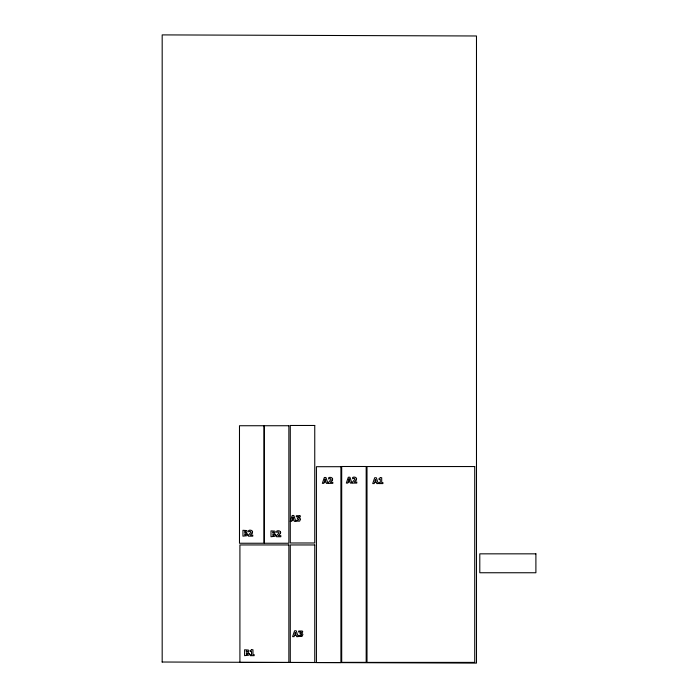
<?xml version="1.0" encoding="UTF-8"?>
<svg xmlns="http://www.w3.org/2000/svg" width="698" height="698" viewBox="0 0 698 698"><rect width="100%" height="100%" fill="white"/><g stroke="black" fill="none" stroke-linecap="round" stroke-linejoin="round"><path stroke-width="1.05" d="M252.275 532.967C253.522 530.62 250.32 529.45 248.61 530.55L248.61 531.824L250.102 531.3L251.027 532.146L248.462 535.2L248.462 536.16L252.772 536.16L252.772 535.052L250.294 535.052L252.275 532.967A2.277 2.277 0 0 0 252.484 531.553M280.334 533.551C281.582 531.195 278.38 530.026 276.67 531.126L276.67 532.408L278.162 531.885L279.087 532.731L276.521 535.785L276.521 536.736L280.832 536.736L280.832 535.636L278.345 535.636L280.334 533.551A2.277 2.277 0 0 0 280.544 532.138M332.318 480.163C333.565 477.807 330.363 476.647 328.645 477.737L328.645 479.02L330.145 478.496L331.07 479.343L328.505 482.397L328.505 483.356L332.815 483.356L332.815 482.248L330.329 482.248L332.318 480.163A2.277 2.277 0 0 0 332.527 478.749M356.285 479.901C357.533 477.545 354.331 476.376 352.621 477.476L352.621 478.758L354.113 478.235L355.038 479.081L352.473 482.126L352.473 483.086L356.783 483.086L356.783 481.978L354.305 481.978L356.285 479.901A2.277 2.277 0 0 0 356.495 478.479M162.102 662.018L476.481 663.1L476.481 35.982L162.18 34.9L162.18 662.018M299.808 515.7L296.371 515.717C295.586 518.344 298.116 515.447 298.91 516.904C299.145 518.16 296.275 517.436 297.741 518.78C301.702 520.272 295.149 519.574 296.205 521.083L299.59 521.162L300.533 519.242A1.213 1.213 0 0 0 300.149 518.588L299.355 518.178L300.367 516.476A1.204 1.204 0 0 0 299.808 515.7M301.431 634.779C301.204 637.047 297.618 633.644 298.561 636.393L301.955 636.471L302.888 634.552A1.213 1.213 0 0 0 302.504 633.889L301.711 633.487L302.723 631.786A1.204 1.204 0 0 0 302.164 631.009L298.735 631.027C297.601 633.714 301.641 630.39 301.196 632.728C298.779 633.322 300.454 633.88 301.431 634.779M247.633 534.363L247.589 534.773A1.571 1.571 0 0 1 247.022 535.68L242.948 536.16L242.948 530.297L246.621 530.55A1.126 1.126 0 0 1 247.205 531.309L246.438 532.949L247.633 534.363M249.291 653.86L249.247 654.27A1.571 1.571 0 0 1 248.68 655.178L244.597 655.658L244.597 649.794L248.279 650.047A1.126 1.126 0 0 1 248.863 650.806L248.095 652.447L249.291 653.86M275.693 534.947L275.649 535.357A1.571 1.571 0 0 1 275.082 536.256L270.999 536.736L270.999 530.873L274.68 531.126A1.126 1.126 0 0 1 275.265 531.885L274.497 533.525L275.693 534.947M246.115 534.336C244.108 537.059 244.248 531.684 246.115 534.336M247.773 653.834C245.766 656.565 245.905 651.182 247.773 653.834M274.174 534.912C272.168 537.643 272.307 532.269 274.174 534.912M251.681 649.777L250.294 650.58L250.294 651.531L251.533 651.531L251.533 654.637L250.294 654.637L250.294 655.658L254.168 655.658L254.168 654.637L252.964 654.637L252.964 649.777L251.681 649.777M380.419 477.702L379.04 478.505L379.04 479.465L380.279 479.465L380.279 482.562L379.04 482.562L379.04 483.583L382.914 483.583L382.914 482.562L381.701 482.562L381.701 477.702L380.419 477.702M245.748 531.955C244.326 534.275 244.099 529.756 245.748 531.955M247.406 651.452C245.984 653.773 245.757 649.253 247.406 651.452M273.808 532.53C272.386 534.851 272.159 530.332 273.808 532.53M292.096 520.141L291.729 521.336L290.255 521.336L292.235 515.473L293.841 515.473L295.821 521.336L294.303 521.336L293.937 520.141L292.096 520.141M324.204 482.152L323.837 483.356L322.363 483.356L324.343 477.484L325.949 477.484L327.938 483.356L326.42 483.356L326.053 482.152L324.204 482.152M294.451 635.442L294.085 636.646L292.61 636.646L294.591 630.774L296.196 630.774L298.177 636.646L296.667 636.646L296.301 635.442L294.451 635.442M348.18 481.89L347.813 483.086L346.339 483.086L348.319 477.223L349.925 477.223L351.905 483.086L350.387 483.086L350.021 481.89L348.18 481.89M374.564 482.388L374.198 483.583L372.723 483.583L374.704 477.72L376.309 477.72L378.29 483.583L376.78 483.583L376.414 482.388L374.564 482.388M293.02 517.139L292.418 519.076L293.614 519.076L293.02 517.139M325.128 479.16L324.526 481.096L325.73 481.096L325.128 479.16M295.376 632.449L294.774 634.377L295.978 634.377L295.376 632.449M349.105 478.889L348.503 480.826L349.698 480.826L349.105 478.889M375.489 479.395L374.887 481.323L376.091 481.323L375.489 479.395M314.754 425.475L290.281 425.475L290.281 542.983L314.754 542.983L314.754 425.475M263.966 425.736L239.484 425.736L239.484 543.245L263.966 543.245L263.966 425.736M288.867 425.736L264.385 425.736L264.385 543.245L288.867 543.245L288.867 425.736M366.18 466.5L341.697 466.5L341.697 662.35L366.18 662.35L366.18 466.5M474.727 466.543L367.008 466.543L367.008 662.393L474.727 662.393L474.727 466.543M340.912 466.7L316.43 466.7L316.43 662.55L340.912 662.55L340.912 466.7M288.867 544.946L239.911 544.946L239.911 662.454L288.867 662.454L288.867 544.946M314.754 544.955L290.281 544.955L290.281 662.463L314.754 662.463L314.754 544.955M535.898 553.837L479.788 553.837L479.788 572.753L535.898 572.753L535.898 553.837"/></g></svg>
